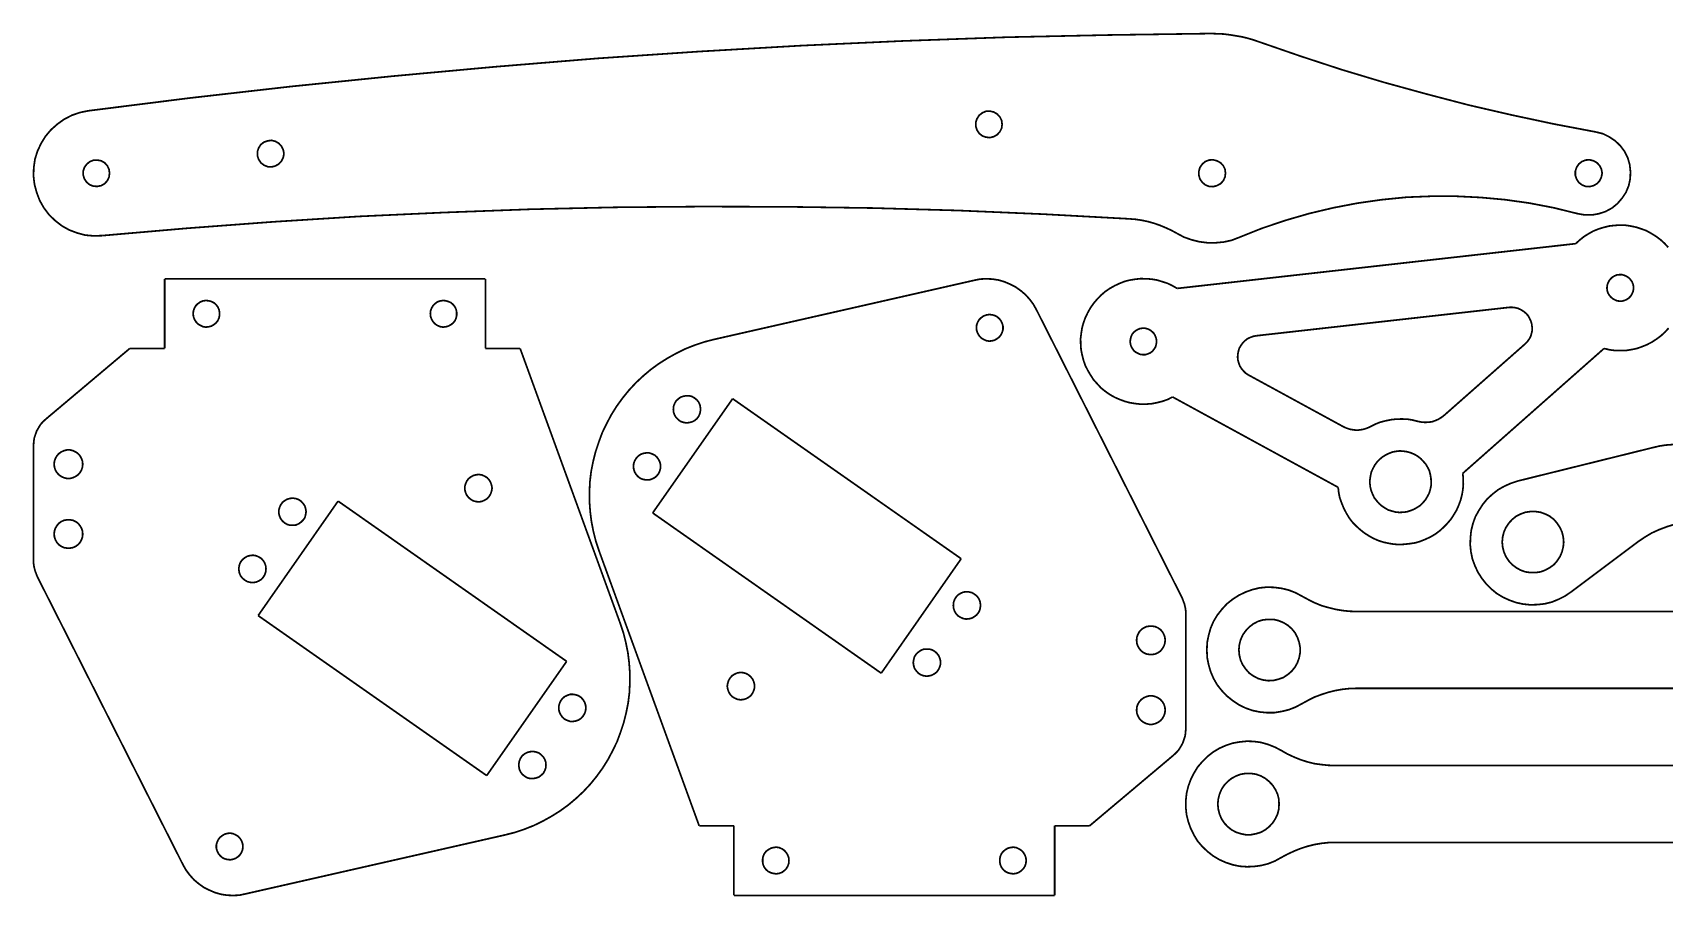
# Model space of a CAD drawing. Extents: x 0.1 to 17.8, y 0.2 to 8.7.
# Drawn here: x 0.13 to 7.04, y 0.21 to 3.86 of the extents above; entities that cross this region are included whole.
import ezdxf

# ---------------------------------------------------------------- set-up
doc = ezdxf.new("R2010")
doc.units = 0
doc.layers.get('0').update_dxf_attribs({"linetype": 'CONTINUOUS'})

msp = doc.modelspace()

# ---------------------------------------------------------------- linework, layer by layer
at = {"color": 0, "const_width": 0.007385}
for points in [[(0.362196, 3.53244), (0.792372, 3.58658), (1.2226, 3.63553), (1.65386, 3.67931), (2.08615, 3.71886), (2.51844, 3.75429), (2.95074, 3.78347), (3.38406, 3.80849), (3.81635, 3.82824), (4.24972, 3.84386), (4.68408, 3.85325), (5.1174, 3.85949)], [(5.1174, 3.85954), (5.14344, 3.8585), (5.16949, 3.85742), (5.1945, 3.85428), (5.22054, 3.85015), (5.2455, 3.84597), (5.27154, 3.83974), (5.29656, 3.83247), (5.32047, 3.82411)], [(6.74658, 3.44287), (6.56532, 3.47726), (6.3851, 3.51579), (6.20492, 3.55746), (6.02572, 3.60433), (5.8476, 3.65326), (5.67051, 3.70643), (5.4955, 3.76372), (5.32047, 3.82417)], [(0.42155, 3.00433), (0.386122, 3.00325), (0.349664, 3.0064), (0.315321, 3.01574), (0.281956, 3.02826), (0.250706, 3.04596), (0.222601, 3.06782), (0.19656, 3.09283), (0.174696, 3.12201), (0.156956, 3.15326), (0.144476, 3.18658), (0.135091, 3.22097), (0.130914, 3.2564), (0.131999, 3.29286), (0.137207, 3.32824), (0.147624, 3.36154), (0.163249, 3.39492), (0.181967, 3.42507), (0.204915, 3.45221), (0.231988, 3.47613), (0.261122, 3.49696), (0.293457, 3.51361), (0.326768, 3.52513), (0.362196, 3.53244)], [(6.74658, 3.44287), (6.77572, 3.4356), (6.80285, 3.42204), (6.82781, 3.40539), (6.84972, 3.38456), (6.8674, 3.36057), (6.88097, 3.33344), (6.88932, 3.30431), (6.89242, 3.27513), (6.89139, 3.2449), (6.8851, 3.21576), (6.87364, 3.18761), (6.85699, 3.16265), (6.83718, 3.13975), (6.81429, 3.12099), (6.78717, 3.10639), (6.75906, 3.09706), (6.72987, 3.09185), (6.69971, 3.09185), (6.66949, 3.09706)], [(0.42155, 3.00433), (0.78304, 3.03558), (1.14551, 3.06267), (1.50803, 3.08556), (1.8705, 3.10221), (2.23301, 3.11583), (2.59554, 3.12414), (2.95904, 3.12728), (3.32156, 3.12625), (3.68511, 3.12104), (4.04758, 3.11062), (4.4101, 3.095), (4.77263, 3.07519)], [(5.23617, 2.99701), (5.33301, 3.03558), (5.43197, 3.0689), (5.53304, 3.09808), (5.63406, 3.12201), (5.73714, 3.14182), (5.84028, 3.15636), (5.94444, 3.16678), (6.04861, 3.17096), (6.15386, 3.17096), (6.25803, 3.16575), (6.36219, 3.15636), (6.46528, 3.14182), (6.56842, 3.12201), (6.66943, 3.09706)], [(4.77263, 3.07514), (4.79867, 3.07308), (4.82471, 3.06896), (4.84967, 3.06375), (4.87571, 3.05642), (4.89968, 3.04812), (4.92469, 3.03771), (4.9476, 3.02729), (4.97049, 3.01475)], [(7.05231, 2.95449), (7.03678, 2.97163), (7.01926, 2.98747), (7.00092, 3.00114), (6.98068, 3.01351), (6.96056, 3.02485), (6.93869, 3.03288), (6.91694, 3.03988), (6.89437, 3.04471), (6.87088, 3.04839), (6.84776, 3.04893), (6.82487, 3.04742), (6.80208, 3.04486), (6.77864, 3.03906), (6.75738, 3.0325), (6.73529, 3.02371), (6.71457, 3.01193), (6.69596, 3.00043), (6.67768, 2.98579), (6.66054, 2.97026)], [(5.23617, 2.99701), (5.20383, 2.98454), (5.17051, 2.97726), (5.13612, 2.97412), (5.10178, 2.97412), (5.06739, 2.97831), (5.03407, 2.9866), (5.00174, 2.9981), (4.97049, 3.01475)], [(6.66064, 2.97032), (4.97331, 2.78088)], [(2.04449, 2.82146), (0.686143, 2.82146)], [(0.686143, 2.82146), (0.686143, 2.52669)], [(2.04449, 2.52669), (2.04449, 2.82146)], [(3.01292, 2.56521), (4.11399, 2.81521)], [(4.11399, 2.81521), (4.139, 2.82042), (4.16504, 2.8215), (4.19108, 2.82042), (4.21712, 2.81629), (4.24208, 2.80897), (4.26606, 2.79856), (4.28896, 2.78711), (4.31087, 2.77149), (4.33062, 2.75483), (4.34836, 2.73503), (4.36399, 2.71419), (4.37646, 2.69233)], [(4.97331, 2.78093), (4.95318, 2.79232), (4.93213, 2.80251), (4.91037, 2.80951), (4.88758, 2.8164), (4.86513, 2.82015), (4.8419, 2.82172), (4.81879, 2.82226), (4.796, 2.81972), (4.77229, 2.81603), (4.74989, 2.81039), (4.72885, 2.80171), (4.7079, 2.79204), (4.68722, 2.78028), (4.66872, 2.76768), (4.65061, 2.75206), (4.6346, 2.73557), (4.61979, 2.71821), (4.60622, 2.69883), (4.59483, 2.67871), (4.58464, 2.65767), (4.57661, 2.63579), (4.57069, 2.61415), (4.567, 2.59065), (4.56424, 2.56836), (4.56483, 2.54428), (4.56635, 2.52138), (4.57101, 2.49886), (4.57667, 2.47646), (4.58436, 2.45426), (4.59511, 2.43349), (4.60672, 2.41379), (4.61942, 2.39426), (4.63499, 2.37711), (4.6505, 2.35997), (4.66889, 2.34526), (4.68826, 2.33171), (4.70839, 2.32031), (4.72939, 2.31114), (4.75125, 2.30311), (4.77289, 2.29719), (4.79633, 2.29351), (4.81972, 2.2909), (4.84267, 2.29139), (4.86556, 2.29292), (4.88813, 2.29753), (4.91054, 2.30317), (4.93272, 2.31087), (4.95356, 2.32161)], [(4.37646, 2.69233), (4.99419, 1.47146)], [(5.30817, 2.58057), (6.3775, 2.70057)], [(6.3775, 2.70063), (6.39106, 2.70107), (6.40386, 2.69937), (6.41672, 2.69661), (6.42893, 2.69065), (6.44021, 2.68354), (6.45057, 2.67524), (6.45899, 2.66575), (6.46556, 2.65386), (6.47108, 2.64193), (6.47456, 2.62972), (6.47607, 2.61626), (6.47646, 2.60374), (6.47368, 2.59088), (6.46994, 2.57785), (6.46386, 2.56674), (6.45568, 2.55528), (6.44629, 2.5459)], [(2.52544, 1.67046), (2.51187, 1.71104), (2.50146, 1.75271), (2.49317, 1.79438), (2.48796, 1.83712), (2.48481, 1.87983), (2.48481, 1.9215), (2.48687, 1.96419), (2.49208, 2.00689), (2.50043, 2.04856), (2.51085, 2.09022), (2.52442, 2.13086), (2.53896, 2.17046), (2.55772, 2.20899), (2.57753, 2.24647), (2.60042, 2.28293), (2.62543, 2.31733), (2.6525, 2.35064), (2.68169, 2.38189), (2.71294, 2.41108), (2.74522, 2.43821), (2.77962, 2.46317), (2.81608, 2.48606), (2.85357, 2.50689), (2.89208, 2.52567), (2.93169, 2.54129), (2.97233, 2.55485), (3.01292, 2.56526)], [(5.27544, 2.41444), (5.26417, 2.42156), (5.25472, 2.43099), (5.24631, 2.44049), (5.23872, 2.45225), (5.23421, 2.46431), (5.23074, 2.47651), (5.22922, 2.48996), (5.22993, 2.50261), (5.23264, 2.51551), (5.23643, 2.52849), (5.24354, 2.53976), (5.25076, 2.55003), (5.26019, 2.55946), (5.27078, 2.56799), (5.28271, 2.57346), (5.29482, 2.57801), (5.30817, 2.58051)], [(6.78065, 2.52681), (6.80436, 2.52106), (6.82667, 2.51828), (6.84983, 2.51774), (6.87278, 2.51822), (6.89649, 2.52192), (6.919, 2.52653), (6.94125, 2.53429), (6.96229, 2.54292), (6.98307, 2.55365), (7.00261, 2.56629), (7.021, 2.57992), (7.03814, 2.59543), (7.05404, 2.61296)], [(0.538249, 2.52669), (0.184082, 2.22874)], [(0.686143, 2.52669), (0.538249, 2.52669)], [(2.19135, 2.52669), (2.04449, 2.52669)], [(2.61529, 1.36312), (2.19135, 2.52669)], [(6.44624, 2.54585), (6.10286, 2.24311)], [(6.18272, 1.99849), (6.78065, 2.52681)], [(5.6774, 2.19542), (5.27544, 2.41444)], [(2.7525, 1.83083), (3.09104, 2.31418)], [(3.09104, 2.31418), (4.05875, 1.6371)], [(4.95356, 2.32172), (5.65479, 1.93918)], [(0.130914, 2.11524), (0.131999, 2.13189), (0.13406, 2.14751), (0.139268, 2.16314), (0.144476, 2.17774), (0.152832, 2.19228), (0.161133, 2.20583), (0.17155, 2.21729), (0.184082, 2.22879)], [(5.99246, 2.21821), (5.96978, 2.22401), (5.94732, 2.22781), (5.92421, 2.22835), (5.90121, 2.22786), (5.87842, 2.22532), (5.8559, 2.22071), (5.83344, 2.215), (5.81142, 2.20628), (5.79058, 2.19553)], [(6.10286, 2.24317), (6.09125, 2.23454), (6.0785, 2.22683), (6.06549, 2.22119), (6.05138, 2.21642), (6.03581, 2.21468), (6.02121, 2.21408), (6.0064, 2.2156), (5.99246, 2.21821)], [(5.79058, 2.19553), (5.77761, 2.18983), (5.76346, 2.18511), (5.74908, 2.18246), (5.7346, 2.18087), (5.71972, 2.18235), (5.70475, 2.18485), (5.6906, 2.18956), (5.67736, 2.19542)], [(0.130914, 2.11524), (0.130914, 1.62875)], [(6.98796, 2.10753), (6.41504, 1.96582)], [(7.09521, 2.12104), (7.08171, 2.12104), (7.06814, 2.12001), (7.05464, 2.11892), (7.04107, 2.11789), (7.0275, 2.11583), (7.01394, 2.11372), (7.00146, 2.11062), (6.9879, 2.10747)], [(5.65479, 1.93918), (5.65733, 1.91639), (5.66194, 1.89387), (5.6696, 1.87278), (5.67822, 1.85167), (5.68892, 1.83089), (5.70057, 1.81125), (5.71419, 1.79286), (5.7296, 1.77675), (5.74707, 1.7609), (5.76438, 1.74713), (5.78358, 1.7346), (5.80376, 1.72325), (5.82471, 1.71403), (5.84646, 1.70703), (5.86903, 1.70225), (5.89144, 1.69851), (5.91465, 1.69694), (5.93756, 1.69846), (5.96035, 1.70101), (5.98301, 1.70458), (6.00429, 1.71115), (6.02533, 1.71983), (6.04622, 1.72954), (6.06592, 1.74115), (6.08431, 1.75478), (6.10146, 1.77035), (6.1174, 1.78678), (6.13222, 1.80419), (6.14475, 1.8234), (6.15619, 1.8425), (6.16542, 1.86344), (6.17344, 1.88536), (6.17925, 1.90799), (6.18306, 1.93044), (6.18474, 1.95264), (6.18425, 1.97564), (6.18272, 1.99854)], [(6.41504, 1.96582), (6.38688, 1.95649), (6.35878, 1.94401), (6.33274, 1.92942), (6.30875, 1.91069), (6.28586, 1.88986), (6.26708, 1.86692), (6.25043, 1.84088), (6.23583, 1.81483), (6.22542, 1.78569), (6.21815, 1.75651), (6.215, 1.72629), (6.21397, 1.69613), (6.21712, 1.6659), (6.22336, 1.63574), (6.23378, 1.60764), (6.24625, 1.58051), (6.26297, 1.55447), (6.28174, 1.53049), (6.30257, 1.50965), (6.3265, 1.48986), (6.35254, 1.47424), (6.37967, 1.46181), (6.40881, 1.45139), (6.43799, 1.4451), (6.46821, 1.44194), (6.49946, 1.44299), (6.5286, 1.44618), (6.55881, 1.4534), (6.58692, 1.4649), (6.61404, 1.47846), (6.639, 1.49511)], [(1.42051, 1.88086), (1.08198, 1.39649)], [(2.38824, 1.20275), (1.42051, 1.88086)], [(2.7525, 1.83083), (3.72021, 1.15272)], [(6.92231, 1.70751), (6.9515, 1.72732), (6.98275, 1.74604), (7.01503, 1.76064), (7.04833, 1.77311), (7.08274, 1.78353), (7.11714, 1.79081), (7.1525, 1.79497), (7.18793, 1.796)], [(2.52544, 1.67046), (2.94937, 0.50689)], [(6.639, 1.49501), (6.92231, 1.70747)], [(0.146539, 1.56213), (0.143446, 1.57042), (0.1403, 1.57878), (0.137207, 1.58713), (0.135091, 1.59549), (0.133029, 1.60379), (0.131999, 1.61214), (0.130914, 1.6205), (0.130914, 1.62879)], [(3.72021, 1.15272), (4.05875, 1.6371)], [(0.764268, 0.341254), (0.146539, 1.56213)], [(5.50217, 1.02409), (5.4751, 1.00949), (5.4459, 0.998047), (5.41575, 0.990776), (5.3845, 0.985568), (5.35325, 0.985568), (5.322, 0.988661), (5.29178, 0.994954), (5.26258, 1.00537), (5.23449, 1.01893), (5.20844, 1.03662), (5.18349, 1.05637), (5.16265, 1.07829), (5.14285, 1.10324), (5.12722, 1.13037), (5.11469, 1.15956), (5.10639, 1.18869), (5.10015, 1.21994), (5.09907, 1.25119), (5.10015, 1.28244), (5.10639, 1.31266), (5.11469, 1.34283), (5.12722, 1.37202), (5.14285, 1.39806), (5.16265, 1.42307), (5.18349, 1.44596), (5.20844, 1.46576), (5.23449, 1.48242), (5.26258, 1.49599), (5.29178, 1.5064), (5.322, 1.51367), (5.35325, 1.51682), (5.3845, 1.51574), (5.41575, 1.51161), (5.4459, 1.50429), (5.4751, 1.49283), (5.50217, 1.47825)], [(4.99419, 1.47146), (4.99729, 1.46317), (5.00043, 1.45481), (5.00358, 1.4465), (5.00564, 1.4381), (5.00771, 1.42979), (5.00879, 1.42144), (5.00982, 1.41308), (5.00982, 1.40479)], [(5.73346, 1.41368), (5.70221, 1.41471), (5.67301, 1.41786), (5.64279, 1.42307), (5.61367, 1.43033), (5.58447, 1.43869), (5.55637, 1.45014), (5.52924, 1.46371), (5.50217, 1.47825)], [(2.04969, 0.719401), (1.08198, 1.39649)], [(5.00982, 0.918349), (5.00982, 1.40483)], [(9.71989, 1.41368), (5.73346, 1.41368)], [(2.61529, 1.36312), (2.62885, 1.32254), (2.63926, 1.28087), (2.64762, 1.2392), (2.65283, 1.19645), (2.65593, 1.15375), (2.65593, 1.11209), (2.65386, 1.06939), (2.64865, 1.02664), (2.64031, 0.984972), (2.62989, 0.943306), (2.61637, 0.902724), (2.60178, 0.863118), (2.58301, 0.824599), (2.56321, 0.787056), (2.54031, 0.750597), (2.51531, 0.7162), (2.48822, 0.682889), (2.45904, 0.651639), (2.42779, 0.62245), (2.39551, 0.595378), (2.36117, 0.570367), (2.32471, 0.547472), (2.28717, 0.526639), (2.24864, 0.507867), (2.20904, 0.492242), (2.16846, 0.478733), (2.12782, 0.468317)], [(2.38824, 1.20275), (2.04969, 0.719401)], [(5.50217, 1.02409), (5.52924, 1.03868), (5.55637, 1.05219), (5.58447, 1.06261), (5.61367, 1.07199), (5.64285, 1.07926), (5.67301, 1.08447), (5.70221, 1.08762), (5.73346, 1.08865)], [(5.73346, 1.08865), (9.71989, 1.08865)], [(5.00982, 0.918349), (5.00874, 0.901639), (5.00667, 0.886014), (5.00146, 0.870389), (4.99625, 0.855849), (4.9879, 0.841254), (4.9796, 0.827746), (4.96918, 0.816297), (4.95665, 0.804796)], [(5.41292, 0.372179), (5.38688, 0.357639), (5.35775, 0.346137), (5.32856, 0.338867), (5.29833, 0.33469), (5.26818, 0.333658), (5.23796, 0.335721), (5.20779, 0.342014), (5.17964, 0.351346), (5.15153, 0.363824), (5.12549, 0.379449), (5.10151, 0.398221), (5.07964, 0.419054), (5.05985, 0.441949), (5.04422, 0.46799), (5.03071, 0.495117), (5.02029, 0.524306), (5.01297, 0.55344), (5.00988, 0.583658), (5.00988, 0.613824), (5.01297, 0.644043), (5.02029, 0.674263), (5.03071, 0.702365), (5.04422, 0.729438), (5.05985, 0.755479), (5.07964, 0.778429), (5.10151, 0.800293), (5.12549, 0.819011), (5.15153, 0.834636), (5.17964, 0.847168), (5.20779, 0.856554), (5.23796, 0.861763), (5.26818, 0.864854), (5.29833, 0.863824), (5.32856, 0.859646), (5.35775, 0.851346), (5.38688, 0.839844), (5.41292, 0.826281)], [(5.64318, 0.761774), (5.61296, 0.762858), (5.58376, 0.76595), (5.55354, 0.770074), (5.52442, 0.777399), (5.49522, 0.786729), (5.46712, 0.798232), (5.44006, 0.81071), (5.41292, 0.826335)], [(4.60254, 0.50689), (4.95671, 0.804796)], [(9.27647, 0.761774), (5.64318, 0.761774)], [(2.94937, 0.50689), (3.09625, 0.50689)], [(3.09625, 0.50689), (3.09625, 0.212076)], [(4.45458, 0.212076), (4.45458, 0.50689)], [(4.45458, 0.50689), (4.60254, 0.50689)], [(2.12782, 0.468371), (1.02675, 0.218371)], [(5.41292, 0.372179), (5.44006, 0.386719), (5.46712, 0.399251), (5.49528, 0.410699), (5.52442, 0.420085), (5.5536, 0.427354), (5.58382, 0.432563), (5.61296, 0.43571), (5.64318, 0.43674)], [(5.64318, 0.43674), (9.27647, 0.43674)], [(1.02675, 0.218371), (1.00179, 0.213163), (0.975749, 0.212076), (0.949707, 0.213163), (0.923665, 0.217285), (0.898654, 0.22461), (0.874675, 0.235026), (0.851779, 0.246474), (0.829915, 0.262099), (0.810112, 0.278754), (0.792372, 0.298557), (0.776747, 0.31939), (0.764268, 0.341254)], [(3.09625, 0.212076), (4.45458, 0.212076)]]:
    msp.add_lwpolyline(points, dxfattribs=at)
for points in [[(4.23199, 3.47515), (4.22993, 3.45844), (4.22265, 3.4439), (4.21115, 3.43142), (4.19661, 3.42307), (4.1799, 3.41889), (4.16325, 3.421), (4.14865, 3.42622), (4.1351, 3.43664), (4.12576, 3.45117), (4.12056, 3.46679), (4.12056, 3.4835), (4.12576, 3.49914), (4.1351, 3.51367), (4.14865, 3.52408), (4.16325, 3.53039), (4.1799, 3.53142), (4.19661, 3.52729), (4.21115, 3.51887), (4.22265, 3.50646), (4.22993, 3.49186), (4.23199, 3.47515)], [(1.19135, 3.35118), (1.18821, 3.33453), (1.18093, 3.31993), (1.16949, 3.30746), (1.15489, 3.2991), (1.13927, 3.29497), (1.12261, 3.296), (1.10699, 3.30225), (1.09343, 3.31267), (1.08404, 3.32725), (1.07883, 3.34289), (1.07883, 3.35954), (1.08404, 3.37517), (1.09343, 3.38975), (1.10699, 3.40017), (1.12261, 3.40539), (1.13927, 3.4075), (1.15489, 3.40332), (1.16949, 3.39497), (1.18093, 3.38249), (1.18821, 3.36789), (1.19135, 3.35118)], [(0.4528, 3.26887), (0.450737, 3.25222), (0.443414, 3.2366), (0.431967, 3.22407), (0.417372, 3.21576), (0.400717, 3.21263), (0.38406, 3.21365), (0.368435, 3.21994), (0.355957, 3.23036), (0.346571, 3.24392), (0.341363, 3.26058), (0.341363, 3.27729), (0.346571, 3.29292), (0.355957, 3.30642), (0.368435, 3.31683), (0.38406, 3.32308), (0.400717, 3.32417), (0.417372, 3.32101), (0.431967, 3.31267), (0.443414, 3.30018), (0.450737, 3.28456), (0.4528, 3.26887)], [(5.17779, 3.26887), (5.17572, 3.25222), (5.16846, 3.2366), (5.15696, 3.22407), (5.14133, 3.21576), (5.12571, 3.21158), (5.10801, 3.21267), (5.09239, 3.21892), (5.07992, 3.22933), (5.0695, 3.24392), (5.06532, 3.25956), (5.06532, 3.27724), (5.0695, 3.29286), (5.07992, 3.3074), (5.09239, 3.31782), (5.10801, 3.32411), (5.12571, 3.32514), (5.14133, 3.32101), (5.15696, 3.31267), (5.16846, 3.30018), (5.17572, 3.28558), (5.17779, 3.26887)], [(6.77263, 3.26887), (6.76947, 3.25222), (6.76221, 3.2366), (6.75071, 3.22407), (6.73617, 3.21576), (6.71946, 3.21158), (6.70281, 3.21267), (6.68718, 3.21892), (6.67361, 3.22933), (6.66428, 3.24392), (6.65907, 3.25956), (6.65907, 3.27724), (6.66428, 3.29286), (6.67361, 3.3074), (6.68718, 3.31782), (6.70281, 3.32411), (6.71946, 3.32514), (6.73617, 3.32101), (6.75071, 3.31267), (6.76221, 3.30018), (6.76947, 3.28558), (6.77263, 3.26887)], [(6.90528, 2.78922), (6.90543, 2.77875), (6.90349, 2.76807), (6.89936, 2.75814), (6.89404, 2.74918), (6.88661, 2.741), (6.87788, 2.73475), (6.86887, 2.73062), (6.85775, 2.72732), (6.84728, 2.72715), (6.83669, 2.72808), (6.82682, 2.73221), (6.81782, 2.73747), (6.80979, 2.74392), (6.80251, 2.75256), (6.79731, 2.76139), (6.79411, 2.77149), (6.79292, 2.7819), (6.79383, 2.79249), (6.79682, 2.80328), (6.80197, 2.81332), (6.80843, 2.82135), (6.81603, 2.8285), (6.82487, 2.83371), (6.83485, 2.83794), (6.84521, 2.83908), (6.85672, 2.83931), (6.86649, 2.83621), (6.87636, 2.83208), (6.88547, 2.82579), (6.89264, 2.81819), (6.89882, 2.80946), (6.9031, 2.79947), (6.90528, 2.78922)], [(0.806967, 2.67356), (0.807997, 2.68604), (0.812175, 2.69754), (0.818414, 2.70796), (0.826768, 2.71625), (0.837185, 2.72358), (0.847601, 2.72771), (0.860081, 2.72982), (0.871582, 2.72874), (0.88406, 2.72564), (0.894476, 2.72043), (0.903863, 2.71208), (0.911133, 2.70269), (0.916342, 2.69125), (0.918457, 2.67974), (0.918457, 2.66726), (0.916342, 2.65582), (0.911133, 2.64432), (0.903863, 2.63499), (0.894476, 2.62765), (0.88406, 2.62142), (0.871582, 2.61828), (0.860081, 2.61724), (0.847601, 2.61931), (0.837185, 2.62451), (0.826768, 2.63075), (0.818414, 2.64014), (0.812175, 2.65056), (0.807997, 2.662), (0.806967, 2.67356)], [(1.81114, 2.67356), (1.81218, 2.68604), (1.81635, 2.69754), (1.8226, 2.70796), (1.83094, 2.71625), (1.84033, 2.72358), (1.85178, 2.72771), (1.86426, 2.72982), (1.87571, 2.72874), (1.88721, 2.72564), (1.89865, 2.72043), (1.90804, 2.71208), (1.91531, 2.70269), (1.92051, 2.69125), (1.92258, 2.67974), (1.92258, 2.66726), (1.92051, 2.65582), (1.91531, 2.64432), (1.90804, 2.63499), (1.89865, 2.62765), (1.88721, 2.62142), (1.87571, 2.61828), (1.86426, 2.61724), (1.85178, 2.61931), (1.84033, 2.62451), (1.83094, 2.63075), (1.8226, 2.64014), (1.81635, 2.65056), (1.81218, 2.662), (1.81114, 2.67356)], [(4.12337, 2.61421), (4.1244, 2.62668), (4.12858, 2.63813), (4.13482, 2.64854), (4.14318, 2.6569), (4.1536, 2.66417), (4.16504, 2.66835), (4.17654, 2.67046), (4.18901, 2.66938), (4.20047, 2.66624), (4.21089, 2.66103), (4.22026, 2.65267), (4.22754, 2.64333), (4.23275, 2.63183), (4.23589, 2.62039), (4.23589, 2.60792), (4.23275, 2.5964), (4.22754, 2.58496), (4.22026, 2.57557), (4.21089, 2.56831), (4.20047, 2.56207), (4.18901, 2.55892), (4.17654, 2.55783), (4.16504, 2.55989), (4.1536, 2.56511), (4.14318, 2.5714), (4.13482, 2.58072), (4.12858, 2.59114), (4.1244, 2.60265), (4.12337, 2.61421)], [(4.88569, 2.5625), (4.88579, 2.55203), (4.88385, 2.54135), (4.88075, 2.53157), (4.87446, 2.52251), (4.86806, 2.51443), (4.85926, 2.50819), (4.84928, 2.50396), (4.83914, 2.50065), (4.82867, 2.50054), (4.81808, 2.50146), (4.80821, 2.50558), (4.79818, 2.51074), (4.79015, 2.51719), (4.7839, 2.52593), (4.77869, 2.53478), (4.7755, 2.54486), (4.77431, 2.55524), (4.77522, 2.56586), (4.77821, 2.57667), (4.78233, 2.58653), (4.78874, 2.59461), (4.79736, 2.60183), (4.80626, 2.60704), (4.81625, 2.61128), (4.82656, 2.61242), (4.83708, 2.61257), (4.84787, 2.6096), (4.85775, 2.60547), (4.86583, 2.59907), (4.87397, 2.59158), (4.87918, 2.58274), (4.8834, 2.57275), (4.88569, 2.5625)], [(2.84, 2.26942), (2.84104, 2.28185), (2.84521, 2.29335), (2.85146, 2.30479), (2.86083, 2.31315), (2.87022, 2.32042), (2.88271, 2.3246), (2.89421, 2.32671), (2.90668, 2.32671), (2.91917, 2.32351), (2.92958, 2.31728), (2.94, 2.30892), (2.94732, 2.29958), (2.95253, 2.28808), (2.95458, 2.27561), (2.95458, 2.26313), (2.95253, 2.25163), (2.94732, 2.24018), (2.94, 2.22976), (2.92958, 2.2214), (2.91917, 2.21619), (2.90668, 2.21311), (2.89421, 2.21203), (2.88271, 2.21408), (2.87022, 2.21826), (2.86083, 2.22553), (2.85146, 2.23492), (2.84521, 2.24533), (2.84104, 2.25678), (2.84, 2.26942)], [(0.339247, 2.03711), (0.338217, 2.02458), (0.334039, 2.0121), (0.3278, 2.00168), (0.319499, 1.99229), (0.309082, 1.98503), (0.297581, 1.97982), (0.285101, 1.97667), (0.272624, 1.97667), (0.260092, 1.97982), (0.248643, 1.98503), (0.238226, 1.99229), (0.229872, 2.00168), (0.223633, 2.0121), (0.219456, 2.02458), (0.218425, 2.03711), (0.219456, 2.04958), (0.223633, 2.06104), (0.229872, 2.07254), (0.238226, 2.08188), (0.248643, 2.08919), (0.260092, 2.0944), (0.272624, 2.0975), (0.285101, 2.0975), (0.297581, 2.0944), (0.309082, 2.08919), (0.319499, 2.08188), (0.3278, 2.07254), (0.334039, 2.06104), (0.338217, 2.04958), (0.339247, 2.03711)], [(2.67128, 2.02772), (2.67231, 2.04025), (2.67649, 2.05171), (2.68272, 2.06213), (2.69108, 2.0715), (2.7015, 2.07872), (2.71294, 2.0829), (2.72542, 2.08496), (2.73796, 2.08496), (2.7494, 2.08083), (2.76085, 2.07563), (2.77024, 2.06728), (2.7775, 2.05686), (2.78271, 2.04644), (2.78586, 2.03396), (2.78586, 2.02143), (2.78271, 2.009), (2.7775, 1.9975), (2.77024, 1.98817), (2.76085, 1.97976), (2.7494, 1.97456), (2.73796, 1.97043), (2.72542, 1.97043), (2.71294, 1.97254), (2.7015, 1.97667), (2.69108, 1.98394), (2.68272, 1.99333), (2.67649, 2.00375), (2.67231, 2.01519), (2.67128, 2.02772)], [(6.04779, 1.97706), (6.04856, 1.96137), (6.04818, 1.94564), (6.04476, 1.92953), (6.04015, 1.91433), (6.03239, 1.89979), (6.02442, 1.88633), (6.01421, 1.87472), (6.00299, 1.86296), (5.98931, 1.85406), (5.97553, 1.84625), (5.96044, 1.84033), (5.94531, 1.8355), (5.92974, 1.83376), (5.91411, 1.83306), (5.89822, 1.83442), (5.882, 1.83892), (5.86681, 1.84347), (5.85335, 1.85146), (5.83974, 1.86035), (5.82813, 1.87056), (5.81733, 1.88297), (5.80751, 1.89546), (5.80062, 1.91049), (5.79482, 1.92447), (5.7909, 1.94081), (5.78917, 1.95632), (5.7895, 1.97211), (5.79189, 1.98807), (5.79531, 2.00418), (5.80208, 2.01861), (5.80989, 2.0331), (5.81896, 2.04563), (5.83024, 2.0574), (5.84174, 2.06711), (5.85542, 2.07596), (5.87033, 2.0829), (5.88542, 2.08876), (5.90082, 2.09158), (5.91635, 2.09332), (5.93224, 2.09196), (5.94819, 2.08951), (5.96338, 2.08496), (5.97879, 2.07829), (5.99229, 2.07036), (6.00493, 2.06028), (6.01563, 2.04889), (6.02647, 2.03646), (6.03429, 2.02268), (6.04113, 2.00879), (6.04492, 1.99349), (6.04779, 1.97706)], [(2.0726, 1.93604), (2.07053, 1.92356), (2.06635, 1.91108), (2.06011, 1.90067), (2.05176, 1.89128), (2.04135, 1.88504), (2.02989, 1.87983), (2.01742, 1.87771), (2.00489, 1.87879), (1.99343, 1.88194), (1.98199, 1.88818), (1.9726, 1.89654), (1.96533, 1.90588), (1.96012, 1.91737), (1.95697, 1.92985), (1.95697, 1.94233), (1.96012, 1.95383), (1.96533, 1.96528), (1.9726, 1.97569), (1.98199, 1.98296), (1.99343, 1.98926), (2.00489, 1.99235), (2.01742, 1.99343), (2.02989, 1.99137), (2.04135, 1.98617), (2.05176, 1.97993), (2.06011, 1.97054), (2.06635, 1.96012), (2.07053, 1.94764), (2.0726, 1.93604)], [(1.2851, 1.83604), (1.28304, 1.82357), (1.27989, 1.81108), (1.27262, 1.80067), (1.26427, 1.79232), (1.25385, 1.78504), (1.2424, 1.77983), (1.22987, 1.77875), (1.21739, 1.77875), (1.20595, 1.7819), (1.1945, 1.78819), (1.18511, 1.7965), (1.17779, 1.80587), (1.17258, 1.81733), (1.16949, 1.82986), (1.16949, 1.84233), (1.17258, 1.85379), (1.17779, 1.86529), (1.18511, 1.87571), (1.1945, 1.88297), (1.20595, 1.88921), (1.21739, 1.89236), (1.22987, 1.89339), (1.2424, 1.89139), (1.25385, 1.88721), (1.26427, 1.87993), (1.27262, 1.87056), (1.27989, 1.86014), (1.28304, 1.84868), (1.2851, 1.83604)], [(0.339247, 1.74126), (0.338217, 1.72879), (0.334039, 1.71729), (0.3278, 1.70583), (0.319499, 1.69646), (0.309082, 1.68918), (0.297581, 1.68397), (0.285101, 1.68192), (0.272624, 1.68192), (0.260092, 1.68397), (0.248643, 1.68918), (0.238226, 1.69646), (0.229872, 1.70583), (0.223633, 1.71729), (0.219456, 1.72879), (0.218425, 1.74126), (0.219456, 1.75375), (0.223633, 1.76628), (0.229872, 1.77669), (0.238226, 1.78711), (0.248643, 1.79438), (0.260092, 1.79958), (0.272624, 1.80165), (0.285101, 1.80165), (0.297581, 1.79958), (0.309082, 1.79438), (0.319499, 1.78711), (0.3278, 1.77669), (0.334039, 1.76628), (0.338217, 1.75375), (0.339247, 1.74126)], [(6.60981, 1.70751), (6.60775, 1.68668), (6.60254, 1.66585), (6.59418, 1.64606), (6.58171, 1.62728), (6.56814, 1.61165), (6.55046, 1.59918), (6.53168, 1.58876), (6.51188, 1.58149), (6.49001, 1.57835), (6.46918, 1.57835), (6.44732, 1.58149), (6.42751, 1.58876), (6.40875, 1.59918), (6.39208, 1.61165), (6.3775, 1.62728), (6.36501, 1.64606), (6.35667, 1.66585), (6.35146, 1.68668), (6.34939, 1.70751), (6.35146, 1.72939), (6.35667, 1.75022), (6.36501, 1.76899), (6.3775, 1.78776), (6.39208, 1.80339), (6.40875, 1.81694), (6.42751, 1.82628), (6.44732, 1.83361), (6.46918, 1.83669), (6.49001, 1.83669), (6.51188, 1.83361), (6.53168, 1.82628), (6.55046, 1.81694), (6.56814, 1.80339), (6.58171, 1.78776), (6.59418, 1.76899), (6.60254, 1.75022), (6.60775, 1.72939), (6.60981, 1.70751)], [(1.11529, 1.5944), (1.11426, 1.58187), (1.11008, 1.56939), (1.10384, 1.55897), (1.09554, 1.54958), (1.08512, 1.54335), (1.07362, 1.53814), (1.06114, 1.53608), (1.04867, 1.53711), (1.03613, 1.54025), (1.02572, 1.5465), (1.01633, 1.55382), (1.00803, 1.56424), (1.00282, 1.57568), (1.00071, 1.58817), (1.00071, 1.59967), (1.00282, 1.61214), (1.00803, 1.62358), (1.01633, 1.634), (1.02572, 1.64133), (1.03613, 1.64757), (1.04867, 1.65072), (1.06114, 1.65175), (1.07362, 1.64968), (1.08512, 1.64447), (1.09554, 1.63818), (1.10384, 1.62885), (1.11008, 1.61843), (1.11426, 1.60596), (1.11529, 1.5944)], [(4.02544, 1.43918), (4.02647, 1.45171), (4.03065, 1.46414), (4.03689, 1.47456), (4.04525, 1.48394), (4.05567, 1.49018), (4.06711, 1.49539), (4.07958, 1.4975), (4.09212, 1.49642), (4.1046, 1.49333), (4.11501, 1.48703), (4.1244, 1.47976), (4.13271, 1.46935), (4.13792, 1.4579), (4.14003, 1.44536), (4.14003, 1.43392), (4.13792, 1.42144), (4.13271, 1.40994), (4.1244, 1.39953), (4.11501, 1.39225), (4.1046, 1.38596), (4.09212, 1.38281), (4.07958, 1.38178), (4.06711, 1.3839), (4.05567, 1.38911), (4.04525, 1.39535), (4.03689, 1.40474), (4.03065, 1.41515), (4.02647, 1.42763), (4.02544, 1.43918)], [(5.23449, 1.25114), (5.23654, 1.27306), (5.24175, 1.29389), (5.25114, 1.31473), (5.26367, 1.33241), (5.27821, 1.34804), (5.2959, 1.3616), (5.31569, 1.37202), (5.33653, 1.37826), (5.3584, 1.38032), (5.38135, 1.38032), (5.40218, 1.37511), (5.42301, 1.36681), (5.44174, 1.35531), (5.45844, 1.34077), (5.47194, 1.32406), (5.48236, 1.30431), (5.48969, 1.28348), (5.49382, 1.26156), (5.49382, 1.23969), (5.48969, 1.21777), (5.48236, 1.19694), (5.47194, 1.17822), (5.45844, 1.16151), (5.44174, 1.14697), (5.42301, 1.13444), (5.40218, 1.12717), (5.38135, 1.12196), (5.3584, 1.12093), (5.33653, 1.12402), (5.31569, 1.13032), (5.2959, 1.14073), (5.27821, 1.15321), (5.26367, 1.16987), (5.25114, 1.18761), (5.24175, 1.20736), (5.23654, 1.22927), (5.23449, 1.25114)], [(4.80149, 1.29232), (4.80251, 1.3048), (4.80669, 1.3163), (4.81293, 1.32775), (4.82129, 1.33713), (4.83171, 1.3444), (4.84315, 1.34961), (4.85563, 1.35167), (4.86817, 1.35167), (4.88064, 1.34961), (4.89208, 1.3444), (4.9025, 1.33713), (4.91086, 1.32775), (4.9171, 1.3163), (4.92128, 1.3048), (4.92231, 1.29232), (4.92128, 1.27984), (4.9171, 1.26731), (4.91086, 1.25689), (4.9025, 1.24647), (4.89208, 1.2392), (4.88064, 1.234), (4.86817, 1.23188), (4.85563, 1.23188), (4.84315, 1.234), (4.83171, 1.2392), (4.82129, 1.24647), (4.81293, 1.25689), (4.80669, 1.26731), (4.80251, 1.27984), (4.80149, 1.29232)], [(3.85563, 1.19754), (3.85775, 1.21002), (3.86083, 1.22255), (3.86817, 1.23296), (3.87646, 1.24127), (3.88688, 1.24859), (3.89833, 1.2538), (3.91086, 1.25483), (3.92333, 1.25483), (3.93479, 1.25168), (3.94629, 1.24539), (3.95562, 1.23709), (3.96294, 1.22776), (3.96815, 1.21625), (3.97125, 1.20372), (3.97125, 1.1913), (3.96815, 1.1798), (3.96294, 1.16829), (3.95562, 1.15788), (3.94629, 1.15061), (3.93479, 1.14437), (3.92333, 1.14122), (3.91086, 1.14019), (3.89833, 1.14225), (3.88688, 1.14638), (3.87646, 1.15365), (3.86817, 1.16303), (3.86083, 1.17345), (3.85775, 1.1849), (3.85563, 1.19754)], [(3.06814, 1.09755), (3.07021, 1.10997), (3.07437, 1.1225), (3.08062, 1.13292), (3.08897, 1.14225), (3.09939, 1.14855), (3.11083, 1.15375), (3.12337, 1.15582), (3.13585, 1.15478), (3.14729, 1.15164), (3.15875, 1.1454), (3.16812, 1.13704), (3.17546, 1.12766), (3.18067, 1.11621), (3.18375, 1.10373), (3.18375, 1.0912), (3.18067, 1.07975), (3.17546, 1.06825), (3.16812, 1.05783), (3.15875, 1.05056), (3.14729, 1.04427), (3.13585, 1.04118), (3.12337, 1.04015), (3.11083, 1.04221), (3.09939, 1.04742), (3.08897, 1.05366), (3.08062, 1.06304), (3.07437, 1.07346), (3.07021, 1.08594), (3.06814, 1.09755)], [(2.46946, 1.00586), (2.46843, 0.993326), (2.46425, 0.981879), (2.45801, 0.971462), (2.44971, 0.962076), (2.43929, 0.954807), (2.42779, 0.950629), (2.41531, 0.948568), (2.40283, 0.948568), (2.39133, 0.952746), (2.37989, 0.957954), (2.3705, 0.966254), (2.36322, 0.976671), (2.35801, 0.987087), (2.35487, 0.999621), (2.35487, 1.0121), (2.35801, 1.02458), (2.36322, 1.03608), (2.3705, 1.04541), (2.37989, 1.05377), (2.39133, 1.05897), (2.40283, 1.06315), (2.41531, 1.06315), (2.42779, 1.06103), (2.43929, 1.05691), (2.44971, 1.04959), (2.45801, 1.04026), (2.46425, 1.02984), (2.46843, 1.01834), (2.46946, 1.00586)], [(4.80149, 0.996474), (4.80251, 1.00901), (4.80669, 1.02143), (4.81293, 1.03185), (4.82129, 1.04123), (4.83171, 1.0485), (4.84315, 1.05371), (4.85563, 1.05686), (4.86817, 1.05686), (4.88064, 1.05371), (4.89208, 1.0485), (4.9025, 1.04123), (4.91086, 1.03185), (4.9171, 1.02143), (4.92128, 1.00901), (4.92231, 0.996474), (4.92128, 0.983996), (4.9171, 0.972547), (4.91086, 0.961046), (4.9025, 0.951714), (4.89208, 0.94439), (4.88064, 0.939182), (4.86817, 0.936089), (4.85563, 0.936089), (4.84315, 0.939182), (4.83171, 0.94439), (4.82129, 0.951714), (4.81293, 0.961046), (4.80669, 0.972547), (4.80251, 0.983996), (4.80149, 0.996474)], [(2.30072, 0.76416), (2.29969, 0.751682), (2.29551, 0.740235), (2.28928, 0.728733), (2.27989, 0.720432), (2.27051, 0.713108), (2.25803, 0.708985), (2.24658, 0.706868), (2.23406, 0.706868), (2.22157, 0.710015), (2.21115, 0.716254), (2.20074, 0.72461), (2.19342, 0.733996), (2.18821, 0.745443), (2.18614, 0.757921), (2.18614, 0.770454), (2.18821, 0.781901), (2.19342, 0.793403), (2.20074, 0.803819), (2.21115, 0.812121), (2.22157, 0.817329), (2.23406, 0.820475), (2.24658, 0.821506), (2.25803, 0.819444), (2.27051, 0.815267), (2.27989, 0.808051), (2.28928, 0.798665), (2.29551, 0.788249), (2.29969, 0.776801), (2.30072, 0.76416)], [(5.14524, 0.599229), (5.14729, 0.620063), (5.1525, 0.640896), (5.16086, 0.660699), (5.17231, 0.678386), (5.1869, 0.694011), (5.20356, 0.707574), (5.22336, 0.71799), (5.24311, 0.725261), (5.26394, 0.728407), (5.28586, 0.728407), (5.30669, 0.725261), (5.32753, 0.71799), (5.34625, 0.707574), (5.36296, 0.694011), (5.3775, 0.678386), (5.389, 0.660699), (5.39833, 0.640896), (5.40354, 0.620063), (5.40462, 0.599229), (5.40354, 0.577365), (5.39833, 0.556532), (5.389, 0.536729), (5.3775, 0.519043), (5.36296, 0.503418), (5.34625, 0.489854), (5.32753, 0.479438), (5.30669, 0.473199), (5.28586, 0.469021), (5.26394, 0.469021), (5.24311, 0.473199), (5.22336, 0.479438), (5.20356, 0.489854), (5.1869, 0.503418), (5.17231, 0.519043), (5.16086, 0.536729), (5.1525, 0.556532), (5.14729, 0.577365), (5.14524, 0.599229)], [(1.01742, 0.419379), (1.01633, 0.406901), (1.01221, 0.395454), (1.00591, 0.385038), (0.997613, 0.376682), (0.987196, 0.369413), (0.975749, 0.365235), (0.964247, 0.363172), (0.951768, 0.364204), (0.940321, 0.36735), (0.929904, 0.372558), (0.920518, 0.380914), (0.913249, 0.390246), (0.90804, 0.401747), (0.904893, 0.413194), (0.904893, 0.425672), (0.90804, 0.437175), (0.913249, 0.448676), (0.920518, 0.458008), (0.929904, 0.465278), (0.940321, 0.471517), (0.951768, 0.474718), (0.964247, 0.475749), (0.975749, 0.473687), (0.987196, 0.468479), (0.997613, 0.462185), (1.00591, 0.452854), (1.01221, 0.442437), (1.01633, 0.430935), (1.01742, 0.419379)], [(3.32958, 0.360026), (3.32856, 0.347547), (3.32437, 0.336046), (3.31814, 0.325629), (3.30979, 0.317329), (3.30046, 0.310004), (3.28896, 0.305881), (3.27647, 0.303819), (3.26503, 0.30485), (3.25353, 0.307997), (3.24208, 0.313206), (3.23269, 0.321506), (3.22542, 0.330892), (3.22021, 0.342339), (3.21815, 0.353842), (3.21815, 0.366319), (3.22021, 0.377767), (3.22542, 0.389268), (3.23269, 0.3986), (3.24208, 0.405925), (3.25353, 0.412164), (3.26503, 0.41531), (3.27647, 0.416342), (3.28896, 0.414279), (3.30046, 0.409071), (3.30979, 0.402832), (3.31814, 0.393446), (3.32437, 0.383029), (3.32856, 0.371582), (3.32958, 0.360026)], [(4.33376, 0.360026), (4.33274, 0.347547), (4.32856, 0.336046), (4.32232, 0.325629), (4.31396, 0.317329), (4.30354, 0.310004), (4.29313, 0.305881), (4.28065, 0.303819), (4.26915, 0.30485), (4.25667, 0.307997), (4.24625, 0.313206), (4.23687, 0.321506), (4.2296, 0.330892), (4.22439, 0.342339), (4.22233, 0.353842), (4.22233, 0.366319), (4.22439, 0.377767), (4.2296, 0.389268), (4.23687, 0.3986), (4.24625, 0.405925), (4.25667, 0.412164), (4.26915, 0.41531), (4.28065, 0.416342), (4.29313, 0.414279), (4.30354, 0.409071), (4.31396, 0.402832), (4.32232, 0.393446), (4.32856, 0.383029), (4.33274, 0.371582), (4.33376, 0.360026)]]:
    msp.add_lwpolyline(points, close=True, dxfattribs=at)

doc.saveas('drawing.dxf')
